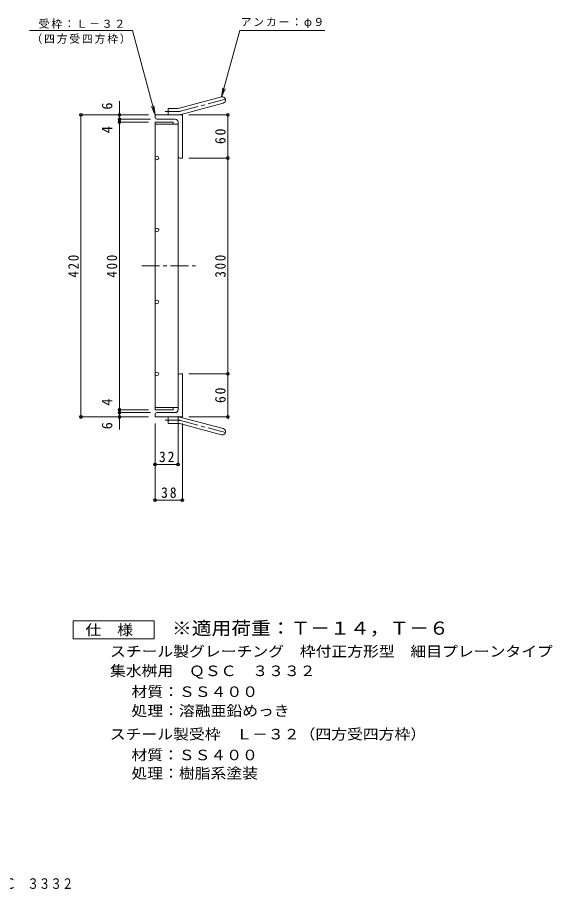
# Model space of a CAD drawing. Units: millimetres at full size, sheet at 1:5. Extents: x -613 to 876, y -685 to 557.
# Drawn here: x 131 to 876, y -685 to 530 of the extents above; entities that cross this region are included whole.
import ezdxf
from ezdxf.enums import TextEntityAlignment as Align

# ---------------------------------------------------------------- set-up
doc = ezdxf.new("R2010")
doc.units = ezdxf.units.MM
doc.header["$LTSCALE"] = 5
doc.header["$PDMODE"] = 32
doc.header["$PDSIZE"] = 4
doc.linetypes.add('CHAIN1', pattern=[8, 5, -1, 1, -1])
for name, color, linetype, lineweight in [('B-1_ピット', 2, 'Continuous', 9), ('B-2_蓋', 3, 'Continuous', 9), ('B-4_寸法', 7, 'Continuous', 9), ('B-5_仕様文', 7, 'Continuous', 9), ('F-5_F-5ﾚｲﾔ', 2, 'Continuous', 9)]:
    doc.layers.add(name, color=color, linetype=linetype, lineweight=lineweight)
doc.styles.add('ＭＳ ゴシック', font='')
doc.styles.get('ＭＳ ゴシック').set_extended_font_data('MS Gothic')

msp = doc.modelspace()

# ---------------------------------------------------------------- linework, layer by layer
at = {"layer": 'B-1_ピット'}
for p, q in [((356.945, 404.14), (415.135, 419.733)), ((340.8, 394.834), (340.8, 403.834)), ((354.615, 403.834), (340.8, 403.834)), ((359.274, 395.447), (417.465, 411.039)), ((322.8, 391.334), (322.8, 394.834)), ((360.8, 394.834), (322.8, 394.834)), ((360.8, 394.834), (360.8, 334.834)), ((350.8, 388.833), (325.3, 388.833)), ((354.8, 384.833), (354.8, 337.333)), ((357.3, 334.834), (360.8, 334.834)), ((354.8, -15.167), (354.8, 32.333)), ((357.3, 34.832), (360.8, 34.832)), ((360.8, 34.832), (360.8, -25.167)), ((322.8, -21.667), (322.8, -25.167)), ((350.8, -19.167), (325.3, -19.167)), ((360.8, -25.167), (322.8, -25.167)), ((340.8, -25.167), (340.8, -34.167)), ((354.615, -34.167), (340.8, -34.167)), ((356.945, -34.474), (415.135, -50.066)), ((359.274, -25.781), (417.465, -41.373))]:
    msp.add_line(p, q, dxfattribs=at)
at = {"layer": 'B-1_ピット', "linetype": 'CHAIN1'}
for p, q in [((358.109, 399.794), (423.276, 417.255)), ((354.615, 399.334), (336.995, 399.334)), ((354.615, -29.667), (336.995, -29.667)), ((358.109, -30.127), (423.276, -47.589))]:
    msp.add_line(p, q, dxfattribs=at)
at = {"layer": 'B-1_ピット'}
for centre, radius, start, end in [((416.3, 415.386), 4.5, 285.00014, 104.99991), ((354.615, 412.833), 9, 270, 285.00002), ((325.3, 391.334), 2.5, 180, 270), ((354.615, 412.833), 18, 270, 285), ((350.8, 384.833), 4, 0, 90), ((357.3, 337.333), 2.5, 180, 270), ((357.3, 32.333), 2.5, 90, 180), ((325.3, -21.667), 2.5, 90, 180), ((350.8, -15.167), 4, 270, 0), ((354.615, -43.167), 18, 75, 90), ((354.615, -43.167), 9, 74.99998, 90), ((416.3, -45.72), 4.5, 255.00009, 74.99986)]:
    msp.add_arc(centre, radius, start, end, dxfattribs=at)
at = {"layer": 'B-1_ピット', "linetype": 'CHAIN1'}
for centre, start, end in [((354.615, 412.833), 270, 284.99995), ((354.615, -43.167), 75.00005, 90)]:
    msp.add_arc(centre, 13.5, start, end, dxfattribs=at)
at = {"layer": 'B-2_蓋'}
for p, q in [((322.8, 384.833), (322.8, -15.166)), ((322.8, 384.833), (347.8, 384.833)), ((322.8, 381.834), (354.8, 381.834)), ((347.8, 384.833), (347.8, 381.834)), ((354.8, 381.834), (354.8, -12.166)), ((322.8, -12.166), (354.8, -12.166)), ((322.8, -15.166), (347.8, -15.166)), ((347.8, -12.166), (347.8, -15.166))]:
    msp.add_line(p, q, dxfattribs=at)
at = {"layer": 'B-2_蓋', "linetype": 'CHAIN1'}
msp.add_line((304.158, 184.833), (382.982, 184.833), dxfattribs=at)
at = {"layer": 'B-2_蓋'}
for centre in [(325.3, 334.833), (325.3, 234.833), (325.3, 134.833), (325.3, 34.833)]:
    msp.add_circle(centre, 2.5, dxfattribs=at)
at = {"layer": 'B-4_寸法'}
for p, q in [((273.232, 384.833), (273.232, 413.779)), ((313.8, 394.834), (217.919, 394.834)), ((219.719, -25.167), (219.719, 394.834)), ((369.8, 394.834), (425.843, 394.834)), ((424.043, 334.834), (424.043, 394.834)), ((316.3, 388.834), (271.432, 388.834)), ((313.8, 384.833), (271.432, 384.833)), ((273.232, -15.166), (273.232, 384.833)), ((369.8, 334.834), (425.843, 334.834)), ((424.043, 34.832), (424.043, 334.834)), ((369.8, 34.832), (425.843, 34.832)), ((424.043, -25.167), (424.043, 34.832)), ((313.8, -15.166), (271.432, -15.166)), ((316.3, -19.167), (271.432, -19.167)), ((273.232, -19.167), (273.232, -15.166)), ((273.232, -42.661), (273.232, -19.167)), ((354.8, -24.167), (354.8, -92.889)), ((313.8, -25.167), (217.919, -25.167)), ((322.8, -34.167), (322.8, -142.617)), ((360.8, -34.167), (360.8, -142.617)), ((369.8, -25.167), (425.843, -25.167)), ((322.799, -100.089), (322.799, -92.889)), ((322.8, -91.089), (354.8, -91.089)), ((322.8, -140.817), (360.8, -140.817))]:
    msp.add_line(p, q, dxfattribs=at)
for p in [(219.719, 394.834), (273.232, 394.834), (273.232, 388.834), (424.043, 394.834), (273.232, 384.833), (424.043, 334.834), (424.043, 34.832), (219.719, -25.167), (273.232, -15.166), (273.232, -19.167), (273.232, -25.167), (424.043, -25.167), (322.799, -91.089), (354.8, -91.089), (322.8, -140.817), (360.8, -140.817)]:
    msp.add_point(p, dxfattribs=at)
at = {"layer": 'B-5_仕様文'}
for p, q in [((148.203, 512), (291.405, 512)), ((322.8, 394.834), (291.405, 512)), ((415.135, 419.733), (416.895, 432.108)), ((415.135, 419.733), (420.038, 431.231)), ((322.8, 394.834), (318.016, 406.382)), ((322.8, 394.834), (321.168, 407.227))]:
    msp.add_line(p, q, dxfattribs=at)
msp.add_lwpolyline([(415.135, 419.733), (440.888, 512), (558.96, 512)], dxfattribs=at)
at = {"layer": 'F-5_F-5ﾚｲﾔ'}
msp.add_lwpolyline([(208.784, -333.432), (208.784, -308.432), (321.284, -308.432), (321.284, -333.432)], close=True, dxfattribs=at)

# ---------------------------------------------------------------- texts
at = {"layer": 'B-4_寸法', "color": 2, "style": 'ＭＳ ゴシック'}
for s, p in [('6', (267.632, 402.074)), ('4', (267.632, 369.163)), ('4', (267.632, -9.583)), ('6', (267.632, -42.34))]:
    msp.add_text(s, height=14.66, rotation=90, dxfattribs=at).set_placement(p, align=Align.BOTTOM_LEFT)
at = {"layer": 'B-4_寸法', "color": 2, "char_height": 14.66, "attachment_point": 7, "rotation": 90, "style": 'ＭＳ ゴシック'}
for s, insert in [('\\T1.27;\\W0.95;60', (421.043, 354.209)), ('\\T1.27;\\W0.9;420', (216.719, 168.583)), ('\\T1.27;\\W0.9;400', (270.232, 168.583)), ('\\T1.27;\\W0.9;300', (421.043, 168.583)), ('\\T1.27;\\W0.95;60', (421.043, -5.792))]:
    msp.add_mtext(s, dxfattribs=dict(at, insert=insert))
at = {"layer": 'B-4_寸法', "color": 2, "char_height": 14.66, "attachment_point": 7, "style": 'ＭＳ ゴシック'}
for s, insert in [('\\T1.27;\\W0.95;32', (328.175, -88.089)), ('\\T1.27;\\W0.95;38', (331.175, -137.817))]:
    msp.add_mtext(s, dxfattribs=dict(at, insert=insert))
at = {"layer": 'B-5_仕様文', "char_height": 11, "attachment_point": 7, "style": 'ＭＳ ゴシック'}
for s, insert in [('\\T1.17;受枠：Ｌ－３２', (160.86, 514.633)), ('\\T1.17;アンカー：φ９', (441.97, 515.411)), ('\\T1.17;（四方受四方枠）', (150.884, 493.546))]:
    msp.add_mtext(s, dxfattribs=dict(at, insert=insert))
at = {"layer": 'F-5_F-5ﾚｲﾔ', "style": 'ＭＳ ゴシック'}
for s, width, p in [('仕\u3000様', 1.1, (226.034, -332.931)), ('スチール製グレーチング\u3000枠付正方形型\u3000細目プレーンタイプ', 1.1, (260.065, -362.822)), ('集水桝用\u3000ＱＳＣ\u3000３３３２', 1.1, (260.065, -389.854)), ('材質：ＳＳ４００', 1.1, (290.035, -418.842)), ('処理：溶融亜鉛めっき', 1.1, (290.035, -445.373)), ('スチール製受枠\u3000Ｌ－３２（四方受四方枠）', 1.1, (259.829, -477.907)), ('材質：ＳＳ４００', 1.1, (289.798, -506.839)), ('処理：樹脂系塗装', 1.1, (289.914, -532.282)), ('スチール製グレーチング\u3000枠付正方形型\u3000細目プレーンタイプ\u3000集水桝用\u3000ＱＳＣ\u3000３３３２', 0.8, (-462.75, -685.652))]:
    msp.add_text(s, height=14.66, dxfattribs=dict(at, width=width)).set_placement(p, align=Align.BOTTOM_LEFT)
at = {"layer": 'F-5_F-5ﾚｲﾔ', "color": 3, "style": 'ＭＳ ゴシック', "width": 1.1}
msp.add_text('※適用荷重：Ｔ－１４，Ｔ－６', height=18.33, dxfattribs=at).set_placement((346.284, -333.432), align=Align.BOTTOM_LEFT)

doc.saveas('drawing.dxf')
